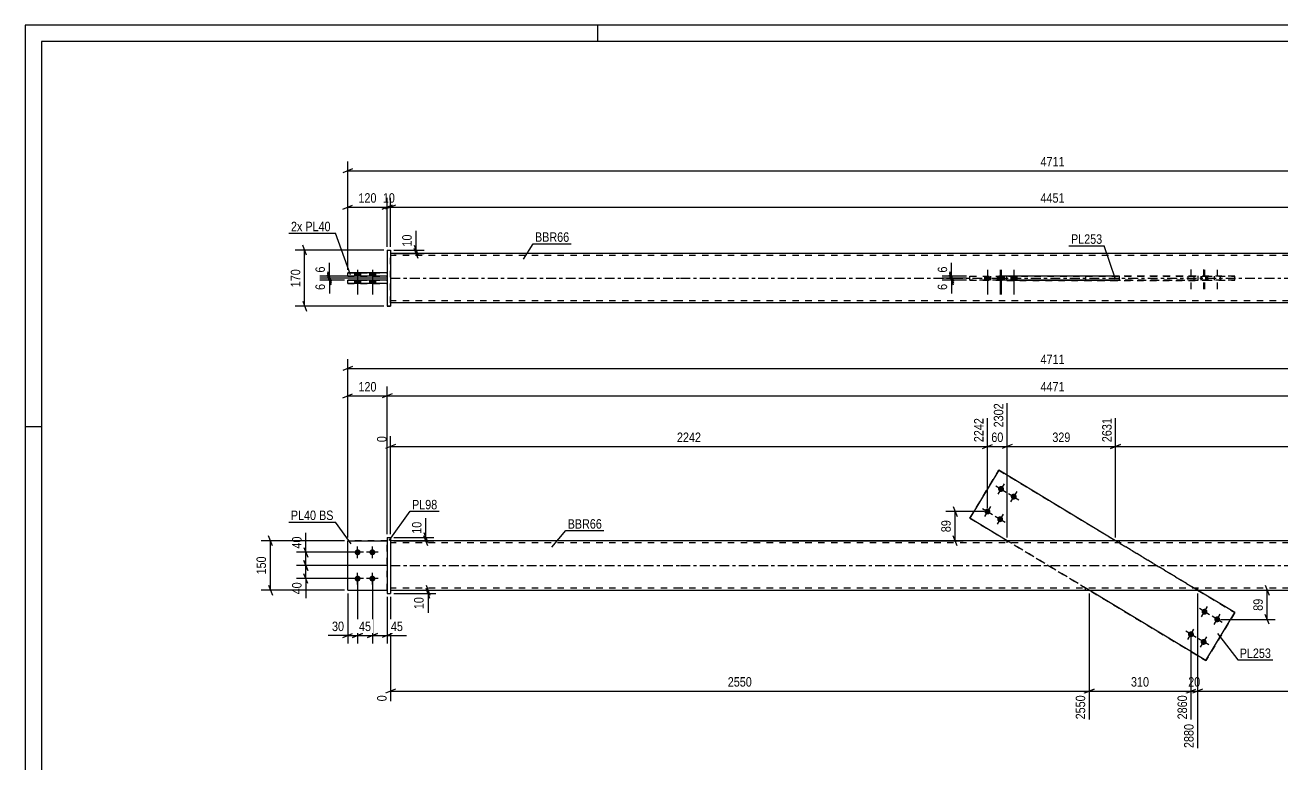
# Model space of a CAD drawing. Header units: millimetres. Extents: x 0 to 594, y 0 to 420.
# Drawn here: x 0 to 381.9, y 195.7 to 420 of the extents above; entities that cross this region are included whole.
import ezdxf

# ---------------------------------------------------------------- set-up
doc = ezdxf.new("R2010")
doc.units = ezdxf.units.MM
doc.linetypes.add('DXK_LINE_DOT2', pattern=[3.9198, 1.9599, -1.9599])
doc.linetypes.add('DXK_LINE_DOT3', pattern=[5.9187, 2.979, -0.9799, 0.9799, -0.9799])
doc.styles.add('Arial Narrow', font='ARIALN.TTF', dxfattribs={"height": 0.2})

# ---------------------------------------------------------------- blocks, each defined once
blk = doc.blocks.new('Unknown-580611564-1130')
at = {"color": 5, "linetype": 'Continuous'}
for p, q in [((594, 420), (0, 420)), ((0, 420), (0, 0)), ((174, 415), (174, 420)), ((589, 415), (5, 415)), ((5, 415), (5, 5)), ((5, 298), (0, 298))]:
    blk.add_line(p, q, dxfattribs=at)
blk = doc.blocks.new('Part-580611564-1679 - 1673')
at = {"color": 7, "linetype": 'DXK_LINE_DOT2'}
for p, q in [((98.04, 248.45), (98.04, 263.45)), ((98.04, 263.45), (110.04, 263.45)), ((110.04, 263.45), (98.04, 263.45)), ((110.04, 248.45), (110.04, 263.45)), ((98.04, 248.45), (98.04, 248.45)), ((98.04, 248.45), (110.04, 248.45)), ((98.04, 248.45), (110.04, 248.45)), ((110.04, 248.45), (110.04, 248.45))]:
    blk.add_line(p, q, dxfattribs=at)
blk = doc.blocks.new('Part-580611564-1700 - 1673')
at = {"color": 2, "linetype": 'Continuous'}
for p, q in [((199.04, 263.45), (111.04, 263.45)), ((513.43, 263.45), (199.14, 263.45)), ((111.04, 248.45), (199.04, 248.45)), ((199.14, 248.45), (513.43, 248.45))]:
    blk.add_line(p, q, dxfattribs=at)
at = {"color": 7, "linetype": 'DXK_LINE_DOT2'}
for p, q in [((111.04, 263.45), (111.04, 248.45)), ((199.04, 262.85), (111.04, 262.85)), ((513.43, 262.85), (199.14, 262.85)), ((298.36, 263.45), (298.36, 262.85)), ((332.49, 263.45), (332.49, 262.85)), ((199.04, 249.05), (111.04, 249.05)), ((513.43, 249.05), (199.14, 249.05)), ((322.25, 248.45), (322.25, 249.05)), ((322.25, 248.54), (322.25, 248.45)), ((356.39, 248.45), (356.39, 249.05)), ((356.39, 248.54), (356.39, 248.45))]:
    blk.add_line(p, q, dxfattribs=at)
at = {"color": 7, "linetype": 'DXK_LINE_DOT3'}
for p, q in [((111.04, 255.95), (199.04, 255.95)), ((199.14, 255.95), (513.43, 255.95))]:
    blk.add_line(p, q, dxfattribs=at)
blk = doc.blocks.new('Part-580611564-1684 - 1673')
at = {"color": 2, "linetype": 'Continuous'}
for p, q in [((98.04, 248.45), (98.04, 263.45)), ((98.04, 263.45), (110.04, 263.45)), ((98.04, 248.45), (98.04, 248.45)), ((98.04, 248.45), (110.04, 248.45))]:
    blk.add_line(p, q, dxfattribs=at)
at = {"color": 7, "linetype": 'DXK_LINE_DOT2'}
for p, q in [((110.04, 263.45), (98.04, 263.45)), ((110.04, 248.45), (110.04, 263.45)), ((98.04, 248.45), (110.04, 248.45)), ((110.04, 248.45), (110.04, 248.45))]:
    blk.add_line(p, q, dxfattribs=at)
blk = doc.blocks.new('Bolt-580611564-1706 - 1673')
at = {"linetype": 'Continuous'}
for points in [[(296.59, 280.07), (296.78, 280.05), (296.95, 279.99), (297.12, 279.9), (297.26, 279.77), (297.37, 279.62), (297.44, 279.45), (297.48, 279.26), (297.48, 279.07), (297.44, 278.89), (297.37, 278.72), (297.26, 278.57), (297.12, 278.44), (296.95, 278.35), (296.78, 278.29), (296.59, 278.27), (296.4, 278.29), (296.22, 278.35), (296.06, 278.44), (295.92, 278.57), (295.81, 278.72), (295.73, 278.89), (295.69, 279.07), (295.69, 279.26), (295.73, 279.45), (295.81, 279.62), (295.92, 279.77), (296.06, 279.9), (296.22, 279.99), (296.4, 280.05)], [(300.44, 277.75), (300.63, 277.73), (300.81, 277.67), (300.97, 277.57), (301.11, 277.45), (301.22, 277.3), (301.3, 277.12), (301.34, 276.94), (301.34, 276.75), (301.3, 276.57), (301.22, 276.4), (301.11, 276.24), (300.97, 276.12), (300.81, 276.02), (300.63, 275.97), (300.44, 275.95), (300.26, 275.97), (300.08, 276.02), (299.91, 276.12), (299.77, 276.24), (299.66, 276.4), (299.59, 276.57), (299.55, 276.75), (299.55, 276.94), (299.59, 277.12), (299.66, 277.3), (299.77, 277.45), (299.91, 277.57), (300.08, 277.67), (300.26, 277.73)], [(292.46, 273.22), (292.65, 273.2), (292.83, 273.14), (292.99, 273.04), (293.13, 272.92), (293.24, 272.77), (293.32, 272.59), (293.35, 272.41), (293.35, 272.22), (293.32, 272.04), (293.24, 271.87), (293.13, 271.71), (292.99, 271.59), (292.83, 271.49), (292.65, 271.44), (292.46, 271.42), (292.27, 271.44), (292.09, 271.49), (291.93, 271.59), (291.79, 271.71), (291.68, 271.87), (291.6, 272.04), (291.56, 272.22), (291.56, 272.41), (291.6, 272.59), (291.68, 272.77), (291.79, 272.92), (291.93, 273.04), (292.09, 273.14), (292.27, 273.2)], [(296.31, 270.89), (296.5, 270.87), (296.68, 270.82), (296.84, 270.72), (296.98, 270.6), (297.09, 270.44), (297.17, 270.27), (297.21, 270.09), (297.21, 269.9), (297.17, 269.72), (297.09, 269.54), (296.98, 269.39), (296.84, 269.27), (296.68, 269.17), (296.5, 269.11), (296.31, 269.09), (296.13, 269.11), (295.95, 269.17), (295.78, 269.27), (295.64, 269.39), (295.53, 269.54), (295.46, 269.72), (295.42, 269.9), (295.42, 270.09), (295.46, 270.27), (295.53, 270.44), (295.64, 270.6), (295.78, 270.72), (295.95, 270.82), (296.13, 270.87)]]:
    blk.add_hatch(color=1, dxfattribs=at).paths.add_polyline_path(points)
at = {"color": 1, "linetype": 'Continuous'}
for p, q in [((295.05, 280.1), (298.13, 278.24)), ((297.52, 280.71), (295.66, 277.63)), ((298.9, 277.78), (301.98, 275.92)), ((301.37, 278.39), (299.51, 275.3)), ((290.92, 273.25), (294, 271.39)), ((293.39, 273.86), (291.53, 270.78)), ((297.24, 271.54), (295.38, 268.45)), ((294.77, 270.92), (297.86, 269.07))]:
    blk.add_line(p, q, dxfattribs=at)
blk = doc.blocks.new('Bolt-580611564-1707 - 1673')
at = {"linetype": 'Continuous'}
for points in [[(358.43, 242.8), (358.62, 242.78), (358.8, 242.72), (358.96, 242.63), (359.1, 242.5), (359.21, 242.35), (359.29, 242.18), (359.33, 242), (359.33, 241.81), (359.29, 241.62), (359.21, 241.45), (359.1, 241.3), (358.96, 241.17), (358.8, 241.08), (358.62, 241.02), (358.43, 241), (358.24, 241.02), (358.07, 241.08), (357.9, 241.17), (357.76, 241.3), (357.65, 241.45), (357.58, 241.62), (357.54, 241.81), (357.54, 242), (357.58, 242.18), (357.65, 242.35), (357.76, 242.5), (357.9, 242.63), (358.07, 242.72), (358.24, 242.78)], [(362.29, 240.48), (362.47, 240.46), (362.65, 240.4), (362.82, 240.31), (362.95, 240.18), (363.07, 240.03), (363.14, 239.86), (363.18, 239.67), (363.18, 239.48), (363.14, 239.3), (363.07, 239.13), (362.95, 238.98), (362.82, 238.85), (362.65, 238.76), (362.47, 238.7), (362.29, 238.68), (362.1, 238.7), (361.92, 238.76), (361.76, 238.85), (361.62, 238.98), (361.51, 239.13), (361.43, 239.3), (361.39, 239.48), (361.39, 239.67), (361.43, 239.86), (361.51, 240.03), (361.62, 240.18), (361.76, 240.31), (361.92, 240.4), (362.1, 240.46)], [(354.3, 235.95), (354.49, 235.93), (354.67, 235.87), (354.83, 235.78), (354.97, 235.65), (355.08, 235.5), (355.16, 235.33), (355.2, 235.14), (355.2, 234.96), (355.16, 234.77), (355.08, 234.6), (354.97, 234.45), (354.83, 234.32), (354.67, 234.23), (354.49, 234.17), (354.3, 234.15), (354.12, 234.17), (353.94, 234.23), (353.77, 234.32), (353.63, 234.45), (353.52, 234.6), (353.45, 234.77), (353.41, 234.96), (353.41, 235.14), (353.45, 235.33), (353.52, 235.5), (353.63, 235.65), (353.77, 235.78), (353.94, 235.87), (354.12, 235.93)], [(358.16, 233.63), (358.34, 233.61), (358.52, 233.55), (358.69, 233.45), (358.83, 233.33), (358.94, 233.18), (359.01, 233), (359.05, 232.82), (359.05, 232.63), (359.01, 232.45), (358.94, 232.28), (358.83, 232.12), (358.69, 232), (358.52, 231.9), (358.34, 231.85), (358.16, 231.83), (357.97, 231.85), (357.79, 231.9), (357.63, 232), (357.49, 232.12), (357.38, 232.28), (357.3, 232.45), (357.26, 232.63), (357.26, 232.82), (357.3, 233), (357.38, 233.18), (357.49, 233.33), (357.63, 233.45), (357.79, 233.55), (357.97, 233.61)]]:
    blk.add_hatch(color=1, dxfattribs=at).paths.add_polyline_path(points)
at = {"color": 1, "linetype": 'Continuous'}
for p, q in [((359.97, 240.97), (356.89, 242.83)), ((357.5, 240.36), (359.36, 243.44)), ((361.36, 238.04), (363.22, 241.12)), ((363.83, 238.65), (360.74, 240.51)), ((355.84, 234.12), (352.76, 235.98)), ((353.37, 233.51), (355.23, 236.59)), ((359.7, 231.8), (356.62, 233.66)), ((357.23, 231.18), (359.09, 234.27))]:
    blk.add_line(p, q, dxfattribs=at)
blk = doc.blocks.new('Bolt-580611564-1709 - 1673')
at = {"linetype": 'Continuous'}
for points in [[(101.04, 260.85), (101.23, 260.83), (101.4, 260.77), (101.57, 260.68), (101.71, 260.55), (101.82, 260.4), (101.89, 260.23), (101.93, 260.04), (101.93, 259.85), (101.89, 259.67), (101.82, 259.5), (101.71, 259.35), (101.57, 259.22), (101.4, 259.13), (101.23, 259.07), (101.04, 259.05), (100.85, 259.07), (100.67, 259.13), (100.51, 259.22), (100.37, 259.35), (100.26, 259.5), (100.18, 259.67), (100.14, 259.85), (100.14, 260.04), (100.18, 260.23), (100.26, 260.4), (100.37, 260.55), (100.51, 260.68), (100.67, 260.77), (100.85, 260.83)], [(105.54, 260.85), (105.73, 260.83), (105.9, 260.77), (106.07, 260.68), (106.21, 260.55), (106.32, 260.4), (106.39, 260.23), (106.43, 260.04), (106.43, 259.85), (106.39, 259.67), (106.32, 259.5), (106.21, 259.35), (106.07, 259.22), (105.9, 259.13), (105.73, 259.07), (105.54, 259.05), (105.35, 259.07), (105.17, 259.13), (105.01, 259.22), (104.87, 259.35), (104.76, 259.5), (104.68, 259.67), (104.64, 259.85), (104.64, 260.04), (104.68, 260.23), (104.76, 260.4), (104.87, 260.55), (105.01, 260.68), (105.17, 260.77), (105.35, 260.83)], [(101.04, 252.85), (101.23, 252.83), (101.4, 252.77), (101.57, 252.68), (101.71, 252.55), (101.82, 252.4), (101.89, 252.23), (101.93, 252.04), (101.93, 251.85), (101.89, 251.67), (101.82, 251.5), (101.71, 251.35), (101.57, 251.22), (101.4, 251.13), (101.23, 251.07), (101.04, 251.05), (100.85, 251.07), (100.67, 251.13), (100.51, 251.22), (100.37, 251.35), (100.26, 251.5), (100.18, 251.67), (100.14, 251.85), (100.14, 252.04), (100.18, 252.23), (100.26, 252.4), (100.37, 252.55), (100.51, 252.68), (100.67, 252.77), (100.85, 252.83)], [(105.54, 252.85), (105.73, 252.83), (105.9, 252.77), (106.07, 252.68), (106.21, 252.55), (106.32, 252.4), (106.39, 252.23), (106.43, 252.04), (106.43, 251.85), (106.39, 251.67), (106.32, 251.5), (106.21, 251.35), (106.07, 251.22), (105.9, 251.13), (105.73, 251.07), (105.54, 251.05), (105.35, 251.07), (105.17, 251.13), (105.01, 251.22), (104.87, 251.35), (104.76, 251.5), (104.68, 251.67), (104.64, 251.85), (104.64, 252.04), (104.68, 252.23), (104.76, 252.4), (104.87, 252.55), (105.01, 252.68), (105.17, 252.77), (105.35, 252.83)]]:
    blk.add_hatch(color=1, dxfattribs=at).paths.add_polyline_path(points)
at = {"color": 1, "linetype": 'Continuous'}
for p, q in [((102.84, 259.95), (99.24, 259.95)), ((101.04, 258.15), (101.04, 261.75)), ((107.34, 259.95), (103.74, 259.95)), ((105.54, 258.15), (105.54, 261.75)), ((101.04, 250.15), (101.04, 253.75)), ((105.54, 250.15), (105.54, 253.75)), ((102.84, 251.95), (99.24, 251.95)), ((107.34, 251.95), (103.74, 251.95))]:
    blk.add_line(p, q, dxfattribs=at)
blk = doc.blocks.new('Part-580611564-1715 - 1673')
at = {"color": 2, "linetype": 'Continuous'}
for p, q in [((295.91, 284.83), (287.14, 270.27)), ((331.4, 263.45), (295.91, 284.83)), ((295.91, 284.83), (295.91, 284.83)), ((298.46, 263.45), (287.14, 270.27)), ((287.14, 270.27), (287.14, 270.27)), ((358.83, 227.07), (323.35, 248.45)), ((367.61, 241.63), (356.29, 248.45)), ((358.83, 227.07), (367.61, 241.63)), ((367.61, 241.63), (367.61, 241.63)), ((358.83, 227.07), (358.83, 227.07))]:
    blk.add_line(p, q, dxfattribs=at)
at = {"color": 7, "linetype": 'DXK_LINE_DOT2'}
for p, q in [((287.14, 270.27), (295.91, 284.83)), ((295.91, 284.83), (367.61, 241.63)), ((287.14, 270.27), (358.83, 227.07)), ((323.35, 248.45), (298.46, 263.45)), ((356.29, 248.45), (331.4, 263.45)), ((367.61, 241.63), (358.83, 227.07))]:
    blk.add_line(p, q, dxfattribs=at)
blk = doc.blocks.new('Part-580611564-1720 - 1673')
at = {"color": 2, "linetype": 'Continuous'}
for p, q in [((110.04, 264.45), (111.04, 264.45)), ((110.04, 264.45), (110.04, 247.45)), ((111.04, 264.45), (111.04, 264.45)), ((111.04, 264.45), (111.04, 247.45)), ((110.04, 247.45), (111.04, 247.45))]:
    blk.add_line(p, q, dxfattribs=at)
at = {"color": 7, "linetype": 'DXK_LINE_DOT2'}
for p, q in [((110.04, 264.45), (111.04, 264.45)), ((110.04, 247.45), (111.04, 247.45))]:
    blk.add_line(p, q, dxfattribs=at)
blk = doc.blocks.new('Part-580611564-1418 - 1367')
at = {"color": 2, "linetype": 'Continuous'}
for p, q in [((98.04, 341.55), (98.04, 342.55)), ((110.04, 342.55), (98.04, 342.55)), ((98.04, 341.55), (98.04, 341.55)), ((110.04, 341.55), (98.04, 341.55))]:
    blk.add_line(p, q, dxfattribs=at)
at = {"color": 7, "linetype": 'DXK_LINE_DOT2'}
for p, q in [((98.04, 342.55), (110.04, 342.55)), ((98.04, 341.55), (110.04, 341.55)), ((110.04, 342.55), (110.04, 341.55))]:
    blk.add_line(p, q, dxfattribs=at)
blk = doc.blocks.new('Bolt-580611564-1370 - 1367')
at = {"linetype": 'Continuous'}
for points in [[(100.14, 343.75), (101.94, 343.75), (101.94, 344.75), (100.14, 344.75)], [(100.14, 343.75), (101.94, 343.75), (101.94, 344.75), (100.14, 344.75)], [(104.64, 343.75), (106.44, 343.75), (106.44, 344.75), (104.64, 344.75)], [(104.64, 343.75), (106.44, 343.75), (106.44, 344.75), (104.64, 344.75)], [(100.14, 341.55), (101.94, 341.55), (101.94, 342.55), (100.14, 342.55)], [(100.14, 341.55), (101.94, 341.55), (101.94, 342.55), (100.14, 342.55)], [(104.64, 341.55), (106.44, 341.55), (106.44, 342.55), (104.64, 342.55)], [(104.64, 341.55), (106.44, 341.55), (106.44, 342.55), (104.64, 342.55)]]:
    blk.add_hatch(color=1, dxfattribs=at).paths.add_polyline_path(points)
at = {"color": 1, "linetype": 'Continuous'}
for p, q in [((100.14, 344.75), (100.14, 343.75)), ((100.14, 344.75), (100.14, 343.75)), ((101.04, 345.75), (101.04, 338.25)), ((101.04, 345.75), (101.04, 338.25)), ((101.94, 344.75), (101.94, 343.75)), ((101.94, 344.75), (101.94, 343.75)), ((104.64, 344.75), (104.64, 343.75)), ((104.64, 344.75), (104.64, 343.75)), ((105.54, 345.75), (105.54, 338.25)), ((105.54, 345.75), (105.54, 338.25)), ((106.44, 344.75), (106.44, 343.75)), ((106.44, 344.75), (106.44, 343.75)), ((100.14, 342.55), (100.14, 341.55)), ((100.14, 342.55), (100.14, 341.55)), ((101.94, 342.55), (101.94, 341.55)), ((101.94, 342.55), (101.94, 341.55)), ((104.64, 342.55), (104.64, 341.55)), ((104.64, 342.55), (104.64, 341.55)), ((106.44, 342.55), (106.44, 341.55)), ((106.44, 342.55), (106.44, 341.55))]:
    blk.add_line(p, q, dxfattribs=at)
blk = doc.blocks.new('Bolt-580611564-1435 - 1367')
at = {"color": 1, "linetype": 'DXK_LINE_DOT2'}
for p, q in [((353.4, 343.76), (353.4, 342.56)), ((354.3, 345.76), (354.3, 338.26)), ((355.2, 343.76), (355.2, 342.56)), ((357.26, 343.76), (357.26, 342.56)), ((357.53, 343.75), (357.53, 342.55)), ((358.16, 345.76), (358.16, 338.26)), ((358.43, 345.75), (358.43, 338.25)), ((359.06, 343.76), (359.06, 342.56)), ((359.33, 343.75), (359.33, 342.55)), ((361.39, 343.75), (361.39, 342.55)), ((362.29, 345.75), (362.29, 338.25)), ((363.19, 343.75), (363.19, 342.55))]:
    blk.add_line(p, q, dxfattribs=at)
blk = doc.blocks.new('Part-580611564-1456 - 1367')
at = {"color": 2, "linetype": 'Continuous'}
for p, q in [((199.04, 350.65), (111.04, 350.65)), ((513.43, 350.65), (199.14, 350.65)), ((298.36, 343.85), (332.49, 343.85)), ((298.36, 343.75), (298.36, 343.85)), ((322.25, 343.85), (322.25, 343.75)), ((332.49, 343.85), (332.49, 342.45)), ((298.36, 342.55), (298.36, 342.45)), ((298.36, 342.45), (298.36, 342.45)), ((332.49, 342.45), (298.36, 342.45)), ((322.25, 342.45), (322.25, 342.55)), ((199.04, 335.65), (111.04, 335.65)), ((513.43, 335.65), (199.14, 335.65))]:
    blk.add_line(p, q, dxfattribs=at)
at = {"color": 7, "linetype": 'DXK_LINE_DOT2'}
for p, q in [((111.04, 335.65), (111.04, 350.65)), ((199.04, 350.05), (111.04, 350.05)), ((513.43, 350.05), (199.14, 350.05)), ((298.36, 343.85), (332.49, 343.85)), ((298.36, 342.45), (298.36, 343.75)), ((322.25, 343.85), (322.25, 343.85)), ((322.25, 343.85), (322.25, 343.85)), ((322.25, 343.85), (356.39, 343.85)), ((322.25, 343.85), (356.39, 343.85)), ((322.25, 343.75), (322.25, 342.45)), ((356.39, 343.85), (356.39, 342.45)), ((298.36, 342.45), (332.49, 342.45)), ((356.39, 342.45), (322.25, 342.45)), ((322.25, 342.45), (322.25, 342.45)), ((322.25, 342.45), (356.39, 342.45)), ((199.04, 336.25), (111.04, 336.25)), ((513.43, 336.25), (199.14, 336.25))]:
    blk.add_line(p, q, dxfattribs=at)
at = {"color": 7, "linetype": 'DXK_LINE_DOT3'}
for p, q in [((111.04, 343.15), (199.04, 343.15)), ((199.14, 343.15), (513.43, 343.15))]:
    blk.add_line(p, q, dxfattribs=at)
blk = doc.blocks.new('Part-580611564-1413 - 1367')
at = {"color": 2, "linetype": 'Continuous'}
for p, q in [((98.04, 343.75), (98.04, 344.75)), ((110.04, 344.75), (98.04, 344.75)), ((98.04, 343.75), (98.04, 343.75)), ((110.04, 343.75), (98.04, 343.75))]:
    blk.add_line(p, q, dxfattribs=at)
at = {"color": 7, "linetype": 'DXK_LINE_DOT2'}
for p, q in [((98.04, 344.75), (98.04, 344.75)), ((98.04, 344.75), (110.04, 344.75)), ((98.04, 343.75), (110.04, 343.75)), ((110.04, 344.75), (110.04, 343.75))]:
    blk.add_line(p, q, dxfattribs=at)
blk = doc.blocks.new('Part-580611564-1397 - 1367')
at = {"color": 7, "linetype": 'DXK_LINE_DOT2'}
for p, q in [((287.14, 343.75), (358.83, 343.76)), ((287.14, 343.75), (295.91, 343.75)), ((367.61, 343.75), (332.49, 343.75)), ((358.83, 342.56), (358.83, 343.76)), ((358.83, 343.76), (367.61, 343.75)), ((367.61, 342.55), (367.61, 343.75)), ((287.14, 342.55), (358.83, 342.56)), ((295.91, 342.55), (287.14, 342.55)), ((367.61, 342.55), (332.49, 342.55)), ((358.83, 342.56), (367.61, 342.55))]:
    blk.add_line(p, q, dxfattribs=at)
at = {"color": 2, "linetype": 'Continuous'}
for p, q in [((287.14, 342.55), (287.14, 343.75)), ((295.91, 342.55), (295.91, 343.75)), ((332.49, 343.75), (295.91, 343.75)), ((332.49, 342.55), (295.91, 342.55))]:
    blk.add_line(p, q, dxfattribs=at)
blk = doc.blocks.new('Part-580611564-1398 - 1367')
at = {"color": 2, "linetype": 'Continuous'}
for p, q in [((110.04, 351.65), (111.04, 351.65)), ((110.04, 351.65), (110.04, 334.65)), ((111.04, 351.65), (111.04, 351.65)), ((111.04, 351.65), (111.04, 334.65)), ((111.04, 334.65), (110.04, 334.65)), ((110.04, 334.65), (110.04, 334.65))]:
    blk.add_line(p, q, dxfattribs=at)
at = {"color": 7, "linetype": 'DXK_LINE_DOT2'}
for p, q in [((110.04, 351.65), (111.04, 351.65)), ((111.04, 351.65), (111.04, 351.65)), ((110.04, 334.65), (111.04, 334.65))]:
    blk.add_line(p, q, dxfattribs=at)
blk = doc.blocks.new('Bolt-580611564-1436 - 1367')
at = {"linetype": 'Continuous'}
for points in [[(293.36, 343.75), (291.56, 343.75), (291.56, 342.55), (293.36, 342.55)], [(297.21, 343.75), (295.41, 343.75), (295.41, 342.55), (297.21, 342.55)], [(297.49, 343.75), (295.69, 343.75), (295.69, 342.55), (297.49, 342.55)], [(301.34, 343.75), (299.54, 343.75), (299.54, 342.55), (301.34, 342.55)]]:
    blk.add_hatch(color=1, dxfattribs=at).paths.add_polyline_path(points)
at = {"color": 1, "linetype": 'Continuous'}
for p, q in [((291.56, 343.75), (291.56, 342.55)), ((292.46, 345.75), (292.46, 338.25)), ((293.36, 343.75), (293.36, 342.55)), ((295.41, 343.75), (295.41, 342.55)), ((295.69, 343.75), (295.69, 342.55)), ((296.31, 345.75), (296.31, 338.25)), ((296.59, 345.75), (296.59, 338.25)), ((297.21, 343.75), (297.21, 342.55)), ((297.49, 343.75), (297.49, 342.55)), ((299.54, 343.75), (299.54, 342.55)), ((300.44, 345.75), (300.44, 338.25)), ((301.34, 343.75), (301.34, 342.55))]:
    blk.add_line(p, q, dxfattribs=at)
blk = doc.blocks.new('StraightDimension-580611564-2781 - 1673')
at = {"color": 7, "linetype": 'Continuous'}
for p, q in [((298.46, 264.45), (298.46, 305.2)), ((292.46, 273.32), (292.46, 300.7)), ((290.96, 291.48), (293.96, 292.68)), ((292.46, 292.08), (298.46, 292.08)), ((299.96, 292.68), (296.96, 291.48))]:
    blk.add_line(p, q, dxfattribs=at)
at = {"color": 0}
blk.add_wipeout([(297.89, 292.83), (297.89, 297.03), (293.03, 297.03), (293.03, 292.83)], dxfattribs=at)
at = {"color": 0, "linetype": 'Continuous'}
blk.add_wipeout([(297.86, 305.8), (293.66, 305.8), (293.66, 297.28), (297.86, 297.28)], dxfattribs=at)
at = {"color": 3, "linetype": 'Continuous', "style": 'Arial Narrow'}
blk.add_text('2302', height=2.863, rotation=90.0002, dxfattribs=at).set_placement((297.26, 297.88))
at = {"color": 3, "style": 'Arial Narrow'}
blk.add_text('60', height=2.863, dxfattribs=at).set_placement((293.63, 293.43))
blk = doc.blocks.new('StraightDimension-580611564-2900 - 1673')
at = {"color": 7, "linetype": 'Continuous'}
for p, q in [((111.04, 246.45), (111.04, 214.7)), ((323.35, 247.45), (323.35, 209.21)), ((112.54, 218.42), (109.54, 217.22)), ((111.04, 217.82), (323.35, 217.82)), ((321.85, 217.22), (324.85, 218.42))]:
    blk.add_line(p, q, dxfattribs=at)
at = {"color": 0}
blk.add_wipeout([(221.45, 218.57), (221.45, 222.77), (212.94, 222.77), (212.94, 218.57)], dxfattribs=at)
at = {"color": 0, "linetype": 'Continuous'}
for points in [[(110.44, 217.12), (106.24, 217.12), (106.24, 214.1), (110.44, 214.1)], [(322.75, 217.12), (318.55, 217.12), (318.55, 208.61), (322.75, 208.61)]]:
    blk.add_wipeout(points, dxfattribs=at)
at = {"color": 3, "style": 'Arial Narrow'}
blk.add_text('2550', height=2.863, dxfattribs=at).set_placement((213.54, 219.17))
at = {"color": 3, "linetype": 'Continuous', "style": 'Arial Narrow'}
for s, height, p in [('0', 2.86, (109.84, 214.7)), ('2550', 2.863, (322.15, 209.21))]:
    blk.add_text(s, height=height, rotation=90.0002, dxfattribs=at).set_placement(p)
blk = doc.blocks.new('StraightDimension-580611564-1891 - 1673')
at = {"color": 7, "linetype": 'Continuous'}
for p, q in [((112.04, 248.45), (124.84, 248.45)), ((121.84, 249.95), (123.04, 246.95)), ((123.04, 245.95), (121.84, 248.95)), ((122.44, 247.45), (122.44, 248.45)), ((112.04, 247.45), (124.84, 247.45))]:
    blk.add_line(p, q, dxfattribs=at)
at = {"color": 0}
blk.add_wipeout([(121.69, 246.92), (117.49, 246.92), (117.49, 242.07), (121.69, 242.07)], dxfattribs=at)
at = {"color": 7, "linetype": 'Continuous'}
blk.add_line((122.44, 247.45), (122.44, 241.54), dxfattribs=at)
blk.add_line((122.44, 247.45), (122.44, 241.54), dxfattribs=at)
at = {"color": 3, "style": 'Arial Narrow'}
blk.add_text('10', height=2.863, rotation=90.0002, dxfattribs=at).set_placement((121.09, 242.67))
blk = doc.blocks.new('StraightDimension-580611564-1827 - 1673')
at = {"color": 7, "linetype": 'Continuous'}
for p, q in [((101.04, 250.95), (101.04, 232.28)), ((98.04, 247.45), (98.04, 232.28)), ((96.54, 234.08), (99.54, 235.28)), ((98.04, 234.68), (101.04, 234.68)), ((102.54, 235.28), (99.54, 234.08))]:
    blk.add_line(p, q, dxfattribs=at)
at = {"color": 0}
blk.add_wipeout([(97.51, 235.43), (97.51, 239.63), (92.66, 239.63), (92.66, 235.43)], dxfattribs=at)
at = {"color": 7, "linetype": 'Continuous'}
blk.add_line((98.04, 234.68), (92.13, 234.68), dxfattribs=at)
blk.add_line((98.04, 234.68), (92.13, 234.68), dxfattribs=at)
at = {"color": 3, "style": 'Arial Narrow'}
blk.add_text('30', height=2.863, dxfattribs=at).set_placement((93.26, 236.03))
blk = doc.blocks.new('StraightDimension-580611564-2782 - 1673')
at = {"color": 7, "linetype": 'Continuous'}
for p, q in [((292.46, 273.32), (292.46, 300.7)), ((111.04, 265.45), (111.04, 295.21)), ((112.54, 292.68), (109.54, 291.48)), ((111.04, 292.08), (292.46, 292.08)), ((290.96, 291.48), (293.96, 292.68))]:
    blk.add_line(p, q, dxfattribs=at)
at = {"color": 0, "linetype": 'Continuous'}
for points in [[(291.86, 301.3), (287.66, 301.3), (287.66, 292.78), (291.86, 292.78)], [(110.44, 295.81), (106.24, 295.81), (106.24, 292.78), (110.44, 292.78)]]:
    blk.add_wipeout(points, dxfattribs=at)
at = {"color": 0}
blk.add_wipeout([(206.01, 292.83), (206.01, 297.03), (197.49, 297.03), (197.49, 292.83)], dxfattribs=at)
at = {"color": 3, "linetype": 'Continuous', "style": 'Arial Narrow'}
for s, height, p in [('2242', 2.863, (291.26, 293.38)), ('0', 2.86, (109.84, 293.38))]:
    blk.add_text(s, height=height, rotation=90.0002, dxfattribs=at).set_placement(p)
at = {"color": 3, "style": 'Arial Narrow'}
blk.add_text('2242', height=2.863, dxfattribs=at).set_placement((198.09, 293.43))
blk = doc.blocks.new('StraightDimension-580611564-2057 - 1673')
at = {"color": 7, "linetype": 'Continuous'}
for p, q in [((98.04, 264.45), (98.04, 310.27)), ((110.04, 265.45), (110.04, 310.27)), ((96.54, 306.82), (99.54, 308.02)), ((98.04, 307.42), (110.04, 307.42)), ((111.54, 308.02), (108.54, 306.82))]:
    blk.add_line(p, q, dxfattribs=at)
at = {"color": 0}
blk.add_wipeout([(107.38, 308.17), (107.38, 312.37), (100.7, 312.37), (100.7, 308.17)], dxfattribs=at)
at = {"color": 3, "style": 'Arial Narrow'}
blk.add_text('120', height=2.863, dxfattribs=at).set_placement((101.3, 308.77))
blk = doc.blocks.new('StraightDimension-580611564-1900 - 1673')
at = {"color": 7, "linetype": 'Continuous'}
for p, q in [((112.04, 264.45), (124.19, 264.45)), ((121.19, 265.95), (122.39, 262.95)), ((122.39, 261.95), (121.19, 264.95)), ((121.79, 263.45), (121.79, 264.45)), ((112.04, 263.45), (124.19, 263.45))]:
    blk.add_line(p, q, dxfattribs=at)
at = {"color": 0}
blk.add_wipeout([(121.04, 269.83), (116.84, 269.83), (116.84, 264.97), (121.04, 264.97)], dxfattribs=at)
at = {"color": 7, "linetype": 'Continuous'}
blk.add_line((121.79, 264.45), (121.79, 270.35), dxfattribs=at)
blk.add_line((121.79, 264.45), (121.79, 270.35), dxfattribs=at)
at = {"color": 3, "style": 'Arial Narrow'}
blk.add_text('10', height=2.863, rotation=90.0002, dxfattribs=at).set_placement((120.44, 265.57))
blk = doc.blocks.new('StraightDimension-580611564-2050 - 1673')
at = {"color": 7, "linetype": 'Continuous'}
for p, q in [((110.04, 265.45), (110.04, 310.27)), ((111.54, 308.02), (108.54, 306.82)), ((110.04, 307.42), (514.43, 307.42))]:
    blk.add_line(p, q, dxfattribs=at)
at = {"color": 0}
blk.add_wipeout([(316.49, 308.17), (316.49, 312.37), (307.98, 312.37), (307.98, 308.17)], dxfattribs=at)
at = {"color": 3, "style": 'Arial Narrow'}
blk.add_text('4471', height=2.863, dxfattribs=at).set_placement((308.58, 308.77))
blk = doc.blocks.new('StraightDimension-580611564-1909 - 1673')
at = {"color": 7, "linetype": 'Continuous'}
for p, q in [((100.04, 259.95), (82.49, 259.95)), ((84.74, 261.45), (85.94, 258.45)), ((85.34, 255.95), (85.34, 259.95)), ((110.04, 255.95), (82.49, 255.95)), ((85.94, 254.45), (84.74, 257.45))]:
    blk.add_line(p, q, dxfattribs=at)
at = {"color": 0}
blk.add_wipeout([(84.59, 265.33), (80.39, 265.33), (80.39, 260.47), (84.59, 260.47)], dxfattribs=at)
at = {"color": 7, "linetype": 'Continuous'}
blk.add_line((85.34, 259.95), (85.34, 265.85), dxfattribs=at)
blk.add_line((85.34, 259.95), (85.34, 265.85), dxfattribs=at)
at = {"color": 3, "style": 'Arial Narrow'}
blk.add_text('40', height=2.863, rotation=90.0002, dxfattribs=at).set_placement((83.99, 261.07))
blk = doc.blocks.new('StraightDimension-580611564-2898 - 1673')
at = {"color": 7, "linetype": 'Continuous'}
for p, q in [((356.29, 247.45), (356.29, 200.51)), ((354.3, 234.05), (354.3, 209.21)), ((352.8, 217.22), (355.8, 218.42)), ((354.3, 217.82), (356.29, 217.82)), ((357.79, 218.42), (354.79, 217.22))]:
    blk.add_line(p, q, dxfattribs=at)
at = {"color": 0}
blk.add_wipeout([(357.72, 218.57), (357.72, 222.77), (352.87, 222.77), (352.87, 218.57)], dxfattribs=at)
at = {"color": 0, "linetype": 'Continuous'}
blk.add_wipeout([(355.69, 208.42), (351.49, 208.42), (351.49, 199.91), (355.69, 199.91)], dxfattribs=at)
at = {"color": 3, "style": 'Arial Narrow'}
blk.add_text('20', height=2.863, dxfattribs=at).set_placement((353.47, 219.17))
at = {"color": 3, "linetype": 'Continuous', "style": 'Arial Narrow'}
blk.add_text('2880', height=2.863, rotation=90.0002, dxfattribs=at).set_placement((355.09, 200.51))
blk = doc.blocks.new('StraightDimension-580611564-1735 - 1673')
at = {"color": 7, "linetype": 'Continuous'}
for p, q in [((291.46, 272.32), (279.79, 272.32)), ((282.04, 273.82), (283.24, 270.82)), ((282.64, 263.45), (282.64, 272.32)), ((283.24, 261.95), (282.04, 264.95)), ((219.23, 263.45), (285.04, 263.45))]:
    blk.add_line(p, q, dxfattribs=at)
at = {"color": 0}
blk.add_wipeout([(281.89, 270.31), (277.69, 270.31), (277.69, 265.45), (281.89, 265.45)], dxfattribs=at)
at = {"color": 3, "style": 'Arial Narrow'}
blk.add_text('89', height=2.863, rotation=90.0002, dxfattribs=at).set_placement((281.29, 266.05))
blk = doc.blocks.new('StraightDimension-580611564-1746 - 1673')
at = {"color": 7, "linetype": 'Continuous'}
for p, q in [((98.04, 264.45), (98.04, 318.57)), ((99.54, 316.32), (96.54, 315.12)), ((98.04, 315.72), (526.43, 315.72))]:
    blk.add_line(p, q, dxfattribs=at)
at = {"color": 0}
blk.add_wipeout([(316.49, 316.47), (316.49, 320.67), (307.98, 320.67), (307.98, 316.47)], dxfattribs=at)
at = {"color": 3, "style": 'Arial Narrow'}
blk.add_text('4711', height=2.863, dxfattribs=at).set_placement((308.58, 317.07))
blk = doc.blocks.new('StraightDimension-580611564-2897 - 1673')
at = {"color": 7, "linetype": 'Continuous'}
for p, q in [((356.29, 247.45), (356.29, 200.51)), ((513.43, 246.45), (513.43, 209.21)), ((357.79, 218.42), (354.79, 217.22)), ((356.29, 217.82), (513.43, 217.82)), ((511.93, 217.22), (514.93, 218.42))]:
    blk.add_line(p, q, dxfattribs=at)
at = {"color": 0}
blk.add_wipeout([(439.12, 218.57), (439.12, 222.77), (430.6, 222.77), (430.6, 218.57)], dxfattribs=at)
at = {"color": 0, "linetype": 'Continuous'}
blk.add_wipeout([(512.83, 217.12), (508.63, 217.12), (508.63, 208.61), (512.83, 208.61)], dxfattribs=at)
at = {"color": 3, "style": 'Arial Narrow'}
blk.add_text('1571', height=2.863, dxfattribs=at).set_placement((431.2, 219.17))
at = {"color": 3, "linetype": 'Continuous', "style": 'Arial Narrow'}
blk.add_text('4451', height=2.863, rotation=90.0002, dxfattribs=at).set_placement((512.23, 209.21))
blk = doc.blocks.new('StraightDimension-580611564-1813 - 1673')
at = {"color": 7, "linetype": 'Continuous'}
for p, q in [((105.54, 250.95), (105.54, 232.28)), ((110.04, 246.45), (110.04, 232.28)), ((104.04, 234.08), (107.04, 235.28)), ((105.54, 234.68), (110.04, 234.68)), ((111.54, 235.28), (108.54, 234.08))]:
    blk.add_line(p, q, dxfattribs=at)
at = {"color": 0}
blk.add_wipeout([(115.42, 235.43), (115.42, 239.63), (110.56, 239.63), (110.56, 235.43)], dxfattribs=at)
at = {"color": 7, "linetype": 'Continuous'}
blk.add_line((110.04, 234.68), (115.95, 234.68), dxfattribs=at)
blk.add_line((110.04, 234.68), (115.95, 234.68), dxfattribs=at)
at = {"color": 3, "style": 'Arial Narrow'}
blk.add_text('45', height=2.863, dxfattribs=at).set_placement((111.16, 236.03))
blk = doc.blocks.new('StraightDimension-580611564-1820 - 1673')
at = {"color": 7, "linetype": 'Continuous'}
for p, q in [((101.04, 250.95), (101.04, 232.28)), ((105.54, 250.95), (105.54, 232.28)), ((99.54, 234.08), (102.54, 235.28)), ((101.04, 234.68), (105.54, 234.68)), ((107.04, 235.28), (104.04, 234.08))]:
    blk.add_line(p, q, dxfattribs=at)
at = {"color": 0}
blk.add_wipeout([(105.72, 235.43), (105.72, 239.63), (100.86, 239.63), (100.86, 235.43)], dxfattribs=at)
at = {"color": 3, "style": 'Arial Narrow'}
blk.add_text('45', height=2.863, dxfattribs=at).set_placement((101.46, 236.03))
blk = doc.blocks.new('StraightDimension-580611564-1922 - 1673')
at = {"color": 7, "linetype": 'Continuous'}
for p, q in [((110.04, 255.95), (82.49, 255.95)), ((84.74, 257.45), (85.94, 254.45)), ((85.34, 251.95), (85.34, 255.95)), ((85.94, 250.45), (84.74, 253.45)), ((100.04, 251.95), (82.49, 251.95))]:
    blk.add_line(p, q, dxfattribs=at)
at = {"color": 0}
blk.add_wipeout([(84.59, 251.42), (80.39, 251.42), (80.39, 246.57), (84.59, 246.57)], dxfattribs=at)
at = {"color": 7, "linetype": 'Continuous'}
blk.add_line((85.34, 251.95), (85.34, 246.04), dxfattribs=at)
blk.add_line((85.34, 251.95), (85.34, 246.04), dxfattribs=at)
at = {"color": 3, "style": 'Arial Narrow'}
blk.add_text('40', height=2.863, rotation=90.0002, dxfattribs=at).set_placement((83.99, 247.17))
blk = doc.blocks.new('StraightDimension-580611564-1979 - 1673')
at = {"color": 7, "linetype": 'Continuous'}
for p, q in [((75.14, 261.95), (73.94, 264.95)), ((97.04, 263.45), (71.69, 263.45)), ((74.54, 248.45), (74.54, 263.45)), ((97.04, 248.45), (71.69, 248.45)), ((73.94, 249.95), (75.14, 246.95))]:
    blk.add_line(p, q, dxfattribs=at)
at = {"color": 0}
blk.add_wipeout([(73.79, 259.29), (69.59, 259.29), (69.59, 252.61), (73.79, 252.61)], dxfattribs=at)
at = {"color": 3, "style": 'Arial Narrow'}
blk.add_text('150', height=2.863, rotation=90.0002, dxfattribs=at).set_placement((73.19, 253.21))
blk = doc.blocks.new('StraightDimension-580611564-1993 - 1673')
at = {"color": 7, "linetype": 'Continuous'}
for p, q in [((375.4, 248.45), (379.87, 248.45)), ((376.87, 249.95), (378.07, 246.95)), ((377.47, 239.58), (377.47, 248.45)), ((378.07, 238.08), (376.87, 241.08)), ((363.29, 239.58), (379.87, 239.58))]:
    blk.add_line(p, q, dxfattribs=at)
at = {"color": 0}
blk.add_wipeout([(376.72, 246.44), (372.52, 246.44), (372.52, 241.58), (376.72, 241.58)], dxfattribs=at)
at = {"color": 3, "style": 'Arial Narrow'}
blk.add_text('89', height=2.863, rotation=90.0002, dxfattribs=at).set_placement((376.12, 242.18))
blk = doc.blocks.new('StraightDimension-580611564-2779 - 1673')
at = {"color": 7, "linetype": 'Continuous'}
for p, q in [((331.4, 264.45), (331.4, 300.7)), ((513.43, 265.45), (513.43, 300.7)), ((332.9, 292.68), (329.9, 291.48)), ((331.4, 292.08), (513.43, 292.08)), ((511.93, 291.48), (514.93, 292.68))]:
    blk.add_line(p, q, dxfattribs=at)
at = {"color": 0, "linetype": 'Continuous'}
blk.add_wipeout([(512.83, 301.3), (508.63, 301.3), (508.63, 292.78), (512.83, 292.78)], dxfattribs=at)
at = {"color": 0}
blk.add_wipeout([(426.67, 292.83), (426.67, 297.03), (418.16, 297.03), (418.16, 292.83)], dxfattribs=at)
at = {"color": 3, "linetype": 'Continuous', "style": 'Arial Narrow'}
blk.add_text('4451', height=2.863, rotation=90.0002, dxfattribs=at).set_placement((512.23, 293.38))
at = {"color": 3, "style": 'Arial Narrow'}
blk.add_text('1820', height=2.863, dxfattribs=at).set_placement((418.76, 293.43))
blk = doc.blocks.new('StraightDimension-580611564-2780 - 1673')
at = {"color": 7, "linetype": 'Continuous'}
for p, q in [((298.46, 264.45), (298.46, 305.2)), ((331.4, 264.45), (331.4, 300.7)), ((299.96, 292.68), (296.96, 291.48)), ((298.46, 292.08), (331.4, 292.08)), ((329.9, 291.48), (332.9, 292.68))]:
    blk.add_line(p, q, dxfattribs=at)
at = {"color": 0, "linetype": 'Continuous'}
blk.add_wipeout([(330.8, 301.3), (326.6, 301.3), (326.6, 292.78), (330.8, 292.78)], dxfattribs=at)
at = {"color": 0}
blk.add_wipeout([(318.27, 292.83), (318.27, 297.03), (311.58, 297.03), (311.58, 292.83)], dxfattribs=at)
at = {"color": 3, "linetype": 'Continuous', "style": 'Arial Narrow'}
blk.add_text('2631', height=2.863, rotation=90.0002, dxfattribs=at).set_placement((330.2, 293.38))
at = {"color": 3, "style": 'Arial Narrow'}
blk.add_text('329', height=2.863, dxfattribs=at).set_placement((312.18, 293.43))
blk = doc.blocks.new('StraightDimension-580611564-2899 - 1673')
at = {"color": 7, "linetype": 'Continuous'}
for p, q in [((323.35, 247.45), (323.35, 209.21)), ((354.3, 234.05), (354.3, 209.21)), ((324.85, 218.42), (321.85, 217.22)), ((323.35, 217.82), (354.3, 217.82)), ((352.8, 217.22), (355.8, 218.42))]:
    blk.add_line(p, q, dxfattribs=at)
at = {"color": 0}
blk.add_wipeout([(342.17, 218.57), (342.17, 222.77), (335.48, 222.77), (335.48, 218.57)], dxfattribs=at)
at = {"color": 0, "linetype": 'Continuous'}
blk.add_wipeout([(353.7, 217.12), (349.5, 217.12), (349.5, 208.61), (353.7, 208.61)], dxfattribs=at)
at = {"color": 3, "style": 'Arial Narrow'}
blk.add_text('310', height=2.863, dxfattribs=at).set_placement((336.08, 219.17))
at = {"color": 3, "linetype": 'Continuous', "style": 'Arial Narrow'}
blk.add_text('2860', height=2.863, rotation=90.0002, dxfattribs=at).set_placement((353.1, 209.21))
blk = doc.blocks.new('StraightDimension-580611564-1471 - 1367')
at = {"color": 7, "linetype": 'Continuous'}
for p, q in [((112.04, 351.65), (121.22, 351.65)), ((118.22, 353.15), (119.42, 350.15)), ((119.42, 349.15), (118.22, 352.15)), ((118.82, 350.65), (118.82, 351.65)), ((112.04, 350.65), (121.22, 350.65))]:
    blk.add_line(p, q, dxfattribs=at)
at = {"color": 0}
blk.add_wipeout([(118.07, 357.04), (113.87, 357.04), (113.87, 352.18), (118.07, 352.18)], dxfattribs=at)
at = {"color": 7, "linetype": 'Continuous'}
blk.add_line((118.82, 351.65), (118.82, 357.56), dxfattribs=at)
blk.add_line((118.82, 351.65), (118.82, 357.56), dxfattribs=at)
at = {"color": 3, "style": 'Arial Narrow'}
blk.add_text('10', height=2.863, rotation=90.0002, dxfattribs=at).set_placement((117.47, 352.78))
blk = doc.blocks.new('StraightDimension-580611564-1540 - 1367')
at = {"color": 7, "linetype": 'Continuous'}
for p, q in [((286.14, 343.75), (278.69, 343.75)), ((280.94, 345.25), (282.14, 342.25)), ((282.14, 341.65), (280.94, 344.65)), ((281.54, 343.15), (281.54, 343.75)), ((286.14, 343.15), (278.69, 343.15))]:
    blk.add_line(p, q, dxfattribs=at)
at = {"color": 0}
blk.add_wipeout([(280.79, 347.31), (276.59, 347.31), (276.59, 344.28), (280.79, 344.28)], dxfattribs=at)
at = {"color": 7, "linetype": 'Continuous'}
blk.add_line((281.54, 343.75), (281.54, 347.83), dxfattribs=at)
blk.add_line((281.54, 343.75), (281.54, 347.83), dxfattribs=at)
at = {"color": 3, "style": 'Arial Narrow'}
blk.add_text('6', height=2.86, rotation=90.0002, dxfattribs=at).set_placement((280.19, 344.88))
blk = doc.blocks.new('StraightDimension-580611564-1525 - 1367')
at = {"color": 7, "linetype": 'Continuous'}
for p, q in [((109.04, 351.65), (82.1, 351.65)), ((85.55, 350.15), (84.35, 353.15)), ((84.95, 334.65), (84.95, 351.65)), ((84.35, 336.15), (85.55, 333.15)), ((109.04, 334.65), (82.1, 334.65))]:
    blk.add_line(p, q, dxfattribs=at)
at = {"color": 0}
blk.add_wipeout([(84.2, 346.5), (80, 346.5), (80, 339.81), (84.2, 339.81)], dxfattribs=at)
at = {"color": 3, "style": 'Arial Narrow'}
blk.add_text('170', height=2.863, rotation=90.0002, dxfattribs=at).set_placement((83.6, 340.41))
blk = doc.blocks.new('StraightDimension-580611564-1536 - 1367')
at = {"color": 7, "linetype": 'Continuous'}
for p, q in [((280.94, 344.65), (282.14, 341.65)), ((282.14, 341.05), (280.94, 344.05)), ((286.14, 343.15), (278.69, 343.15)), ((286.14, 342.55), (278.69, 342.55)), ((281.54, 342.55), (281.54, 343.15))]:
    blk.add_line(p, q, dxfattribs=at)
at = {"color": 0}
blk.add_wipeout([(280.79, 342.03), (276.59, 342.03), (276.59, 339), (280.79, 339)], dxfattribs=at)
at = {"color": 7, "linetype": 'Continuous'}
blk.add_line((281.54, 342.55), (281.54, 338.48), dxfattribs=at)
blk.add_line((281.54, 342.55), (281.54, 338.48), dxfattribs=at)
at = {"color": 3, "style": 'Arial Narrow'}
blk.add_text('6', height=2.86, rotation=90.0002, dxfattribs=at).set_placement((280.19, 339.6))
blk = doc.blocks.new('StraightDimension-580611564-1489 - 1367')
at = {"color": 7, "linetype": 'Continuous'}
for p, q in [((103.04, 343.75), (89.6, 343.75)), ((91.85, 345.25), (93.05, 342.25)), ((93.05, 341.65), (91.85, 344.65)), ((92.45, 343.15), (92.45, 343.75)), ((110.04, 343.15), (89.6, 343.15))]:
    blk.add_line(p, q, dxfattribs=at)
at = {"color": 0}
blk.add_wipeout([(91.7, 347.31), (87.5, 347.31), (87.5, 344.28), (91.7, 344.28)], dxfattribs=at)
at = {"color": 7, "linetype": 'Continuous'}
blk.add_line((92.45, 343.75), (92.45, 347.83), dxfattribs=at)
blk.add_line((92.45, 343.75), (92.45, 347.83), dxfattribs=at)
at = {"color": 3, "style": 'Arial Narrow'}
blk.add_text('6', height=2.86, rotation=90.0002, dxfattribs=at).set_placement((91.1, 344.88))
blk = doc.blocks.new('StraightDimension-580611564-1508 - 1367')
at = {"color": 7, "linetype": 'Continuous'}
for p, q in [((91.85, 344.65), (93.05, 341.65)), ((93.05, 341.05), (91.85, 344.05)), ((110.04, 343.15), (89.6, 343.15)), ((97.04, 342.55), (89.6, 342.55)), ((92.45, 342.55), (92.45, 343.15))]:
    blk.add_line(p, q, dxfattribs=at)
at = {"color": 0}
blk.add_wipeout([(91.7, 342.03), (87.5, 342.03), (87.5, 339), (91.7, 339)], dxfattribs=at)
at = {"color": 7, "linetype": 'Continuous'}
blk.add_line((92.45, 342.55), (92.45, 338.48), dxfattribs=at)
blk.add_line((92.45, 342.55), (92.45, 338.48), dxfattribs=at)
at = {"color": 3, "style": 'Arial Narrow'}
blk.add_text('6', height=2.86, rotation=90.0002, dxfattribs=at).set_placement((91.1, 339.6))
blk = doc.blocks.new('StraightDimension-580611564-1545 - 1367')
at = {"color": 7, "linetype": 'Continuous'}
for p, q in [((98.04, 345.75), (98.04, 378.6)), ((99.54, 376.35), (96.54, 375.15)), ((98.04, 375.75), (526.43, 375.75))]:
    blk.add_line(p, q, dxfattribs=at)
at = {"color": 0}
blk.add_wipeout([(316.49, 376.5), (316.49, 380.7), (307.98, 380.7), (307.98, 376.5)], dxfattribs=at)
at = {"color": 3, "style": 'Arial Narrow'}
blk.add_text('4711', height=2.863, dxfattribs=at).set_placement((308.58, 377.1))
blk = doc.blocks.new('StraightDimension-580611564-1556 - 1367')
at = {"color": 7, "linetype": 'Continuous'}
for p, q in [((110.04, 352.65), (110.04, 367.6)), ((111.04, 352.65), (111.04, 367.6)), ((108.54, 364.15), (111.54, 365.35)), ((112.54, 365.35), (109.54, 364.15)), ((110.04, 364.75), (111.04, 364.75))]:
    blk.add_line(p, q, dxfattribs=at)
at = {"color": 0}
blk.add_wipeout([(112.97, 365.5), (112.97, 369.7), (108.11, 369.7), (108.11, 365.5)], dxfattribs=at)
at = {"color": 3, "style": 'Arial Narrow'}
blk.add_text('10', height=2.863, dxfattribs=at).set_placement((108.71, 366.1))
blk = doc.blocks.new('StraightDimension-580611564-1566 - 1367')
at = {"color": 7, "linetype": 'Continuous'}
for p, q in [((98.04, 345.75), (98.04, 367.6)), ((110.04, 352.65), (110.04, 367.6)), ((96.54, 364.15), (99.54, 365.35)), ((98.04, 364.75), (110.04, 364.75)), ((111.54, 365.35), (108.54, 364.15))]:
    blk.add_line(p, q, dxfattribs=at)
at = {"color": 0}
blk.add_wipeout([(107.38, 365.5), (107.38, 369.7), (100.7, 369.7), (100.7, 365.5)], dxfattribs=at)
at = {"color": 3, "style": 'Arial Narrow'}
blk.add_text('120', height=2.863, dxfattribs=at).set_placement((101.3, 366.1))
blk = doc.blocks.new('StraightDimension-580611564-1576 - 1367')
at = {"color": 7, "linetype": 'Continuous'}
for p, q in [((111.04, 352.65), (111.04, 367.6)), ((112.54, 365.35), (109.54, 364.15)), ((111.04, 364.75), (513.43, 364.75))]:
    blk.add_line(p, q, dxfattribs=at)
at = {"color": 0}
blk.add_wipeout([(316.49, 365.5), (316.49, 369.7), (307.98, 369.7), (307.98, 365.5)], dxfattribs=at)
at = {"color": 3, "style": 'Arial Narrow'}
blk.add_text('4451', height=2.863, dxfattribs=at).set_placement((308.58, 366.1))
blk = doc.blocks.new('Mark-580611564-1696 - 1673')
at = {"color": 0}
blk.add_wipeout([(175.29, 267.12), (175.29, 270.12), (164.88, 270.12), (164.88, 267.12)], dxfattribs=at)
blk.add_wipeout([(175.29, 267.12), (175.29, 270.12), (164.88, 270.12), (164.88, 267.12)], dxfattribs=at)
at = {"color": 30, "linetype": 'Continuous'}
for p, q in [((160.06, 261.47), (164.28, 266.52)), ((164.28, 266.52), (175.89, 266.52))]:
    blk.add_line(p, q, dxfattribs=at)
at = {"color": 3, "style": 'Arial Narrow'}
blk.add_text('BBR66', height=2.863, dxfattribs=at).set_placement((164.88, 267.12))
blk = doc.blocks.new('Mark-580611564-1711 - 1673')
at = {"color": 0}
blk.add_wipeout([(378.63, 227.86), (378.63, 230.86), (369.12, 230.86), (369.12, 227.86)], dxfattribs=at)
blk.add_wipeout([(378.63, 227.86), (378.63, 230.86), (369.12, 230.86), (369.12, 227.86)], dxfattribs=at)
at = {"color": 30, "linetype": 'Continuous'}
for p, q in [((362.36, 235.31), (368.52, 227.26)), ((368.52, 227.26), (379.23, 227.26))]:
    blk.add_line(p, q, dxfattribs=at)
at = {"color": 3, "style": 'Arial Narrow'}
blk.add_text('PL253', height=2.863, dxfattribs=at).set_placement((369.12, 227.86))
blk = doc.blocks.new('Mark-580611564-1716 - 1673')
at = {"color": 0}
blk.add_wipeout([(125.24, 272.99), (125.24, 275.99), (117.57, 275.99), (117.57, 272.99)], dxfattribs=at)
blk.add_wipeout([(125.24, 272.99), (125.24, 275.99), (117.57, 275.99), (117.57, 272.99)], dxfattribs=at)
at = {"color": 30, "linetype": 'Continuous'}
for p, q in [((110.68, 263.53), (116.97, 272.39)), ((116.97, 272.39), (125.84, 272.39))]:
    blk.add_line(p, q, dxfattribs=at)
at = {"color": 3, "style": 'Arial Narrow'}
blk.add_text('PL98', height=2.863, dxfattribs=at).set_placement((117.57, 272.99))
blk = doc.blocks.new('MarkSet-580611564-2089 - 1673')
at = {"color": 0}
blk.add_wipeout([(88.42, 269.74), (88.42, 272.74), (80.74, 272.74), (80.74, 269.74)], dxfattribs=at)
blk.add_wipeout([(88.42, 269.74), (88.42, 272.74), (80.74, 272.74), (80.74, 269.74)], dxfattribs=at)
blk.add_wipeout([(93.7, 269.74), (93.7, 272.74), (89.32, 272.74), (89.32, 269.74)], dxfattribs=at)
blk.add_wipeout([(93.7, 269.74), (93.7, 272.74), (89.32, 272.74), (89.32, 269.74)], dxfattribs=at)
at = {"color": 30, "linetype": 'Continuous'}
for p in [(80.14, 269.14), (99.08, 262.51)]:
    blk.add_line(p, (94.3, 269.14), dxfattribs=at)
at = {"color": 3, "style": 'Arial Narrow'}
for s, p in [('PL40', (80.74, 269.74)), ('BS', (89.32, 269.74))]:
    blk.add_text(s, height=2.863, dxfattribs=at).set_placement(p)
blk = doc.blocks.new('Mark-580611564-1392 - 1367')
at = {"color": 0}
blk.add_wipeout([(327.35, 353.62), (327.35, 356.62), (317.84, 356.62), (317.84, 353.62)], dxfattribs=at)
blk.add_wipeout([(327.35, 353.62), (327.35, 356.62), (317.84, 356.62), (317.84, 353.62)], dxfattribs=at)
at = {"color": 30, "linetype": 'Continuous'}
for p in [(317.24, 353.02), (331.33, 342.85)]:
    blk.add_line(p, (327.95, 353.02), dxfattribs=at)
at = {"color": 3, "style": 'Arial Narrow'}
blk.add_text('PL253', height=2.863, dxfattribs=at).set_placement((317.84, 353.62))
blk = doc.blocks.new('Mark-580611564-1452 - 1367')
at = {"color": 0}
blk.add_wipeout([(165.36, 354.23), (165.36, 357.23), (154.95, 357.23), (154.95, 354.23)], dxfattribs=at)
blk.add_wipeout([(165.36, 354.23), (165.36, 357.23), (154.95, 357.23), (154.95, 354.23)], dxfattribs=at)
at = {"color": 30, "linetype": 'Continuous'}
for p, q in [((151.42, 348.96), (154.35, 353.63)), ((154.35, 353.63), (165.96, 353.63))]:
    blk.add_line(p, q, dxfattribs=at)
at = {"color": 3, "style": 'Arial Narrow'}
blk.add_text('BBR66', height=2.863, dxfattribs=at).set_placement((154.95, 354.23))
blk = doc.blocks.new('MarkSet-580611564-1664 - 1367')
at = {"color": 0}
blk.add_wipeout([(84.26, 357.44), (84.26, 360.44), (80.79, 360.44), (80.79, 357.44)], dxfattribs=at)
blk.add_wipeout([(84.26, 357.44), (84.26, 360.44), (80.79, 360.44), (80.79, 357.44)], dxfattribs=at)
blk.add_wipeout([(92.83, 357.44), (92.83, 360.44), (85.16, 360.44), (85.16, 357.44)], dxfattribs=at)
blk.add_wipeout([(92.83, 357.44), (92.83, 360.44), (85.16, 360.44), (85.16, 357.44)], dxfattribs=at)
at = {"color": 30, "linetype": 'Continuous'}
for p in [(80.19, 356.84), (98.89, 344.14)]:
    blk.add_line(p, (94.33, 356.84), dxfattribs=at)
at = {"color": 3, "style": 'Arial Narrow'}
for s, p in [('2x', (80.79, 357.44)), ('PL40', (85.16, 357.44))]:
    blk.add_text(s, height=2.863, dxfattribs=at).set_placement(p)

msp = doc.modelspace()

# ---------------------------------------------------------------- block references
for name in ['Unknown-580611564-1130', 'Part-580611564-1398 - 1367', 'Part-580611564-1456 - 1367', 'Part-580611564-1413 - 1367', 'Bolt-580611564-1370 - 1367', 'Part-580611564-1397 - 1367', 'Bolt-580611564-1436 - 1367', 'Bolt-580611564-1435 - 1367', 'Part-580611564-1418 - 1367', 'Part-580611564-1715 - 1673', 'Bolt-580611564-1706 - 1673', 'Part-580611564-1720 - 1673', 'Part-580611564-1679 - 1673', 'Part-580611564-1684 - 1673', 'Bolt-580611564-1709 - 1673', 'Part-580611564-1700 - 1673', 'Bolt-580611564-1707 - 1673']:
    msp.add_blockref(name, (0, 0))

# ---------------------------------------------------------------- next in the draw order: block references
for name in ['StraightDimension-580611564-1471 - 1367', 'StraightDimension-580611564-1525 - 1367', 'StraightDimension-580611564-1540 - 1367', 'StraightDimension-580611564-2781 - 1673', 'StraightDimension-580611564-1827 - 1673', 'StraightDimension-580611564-2900 - 1673', 'StraightDimension-580611564-2898 - 1673']:
    msp.add_blockref(name, (0, 0))

# ---------------------------------------------------------------- next in the draw order: block references
for name in ['StraightDimension-580611564-1489 - 1367', 'StraightDimension-580611564-1536 - 1367', 'StraightDimension-580611564-2782 - 1673', 'StraightDimension-580611564-1891 - 1673', 'StraightDimension-580611564-2897 - 1673']:
    msp.add_blockref(name, (0, 0))

# ---------------------------------------------------------------- next in the draw order: block references
for name in ['StraightDimension-580611564-1508 - 1367', 'StraightDimension-580611564-2057 - 1673', 'StraightDimension-580611564-1813 - 1673', 'StraightDimension-580611564-1993 - 1673', 'StraightDimension-580611564-2899 - 1673', 'Mark-580611564-1711 - 1673']:
    msp.add_blockref(name, (0, 0))

# ---------------------------------------------------------------- next in the draw order: block references
for name in ['StraightDimension-580611564-1545 - 1367', 'StraightDimension-580611564-1900 - 1673', 'StraightDimension-580611564-1820 - 1673']:
    msp.add_blockref(name, (0, 0))

# ---------------------------------------------------------------- next in the draw order: block references
for name in ['StraightDimension-580611564-1556 - 1367', 'StraightDimension-580611564-2050 - 1673']:
    msp.add_blockref(name, (0, 0))

# ---------------------------------------------------------------- next in the draw order: block references
for name in ['StraightDimension-580611564-1566 - 1367', 'StraightDimension-580611564-1735 - 1673', 'StraightDimension-580611564-1909 - 1673']:
    msp.add_blockref(name, (0, 0))

# ---------------------------------------------------------------- next in the draw order: block references
for name in ['StraightDimension-580611564-1576 - 1367', 'MarkSet-580611564-1664 - 1367', 'StraightDimension-580611564-1746 - 1673', 'StraightDimension-580611564-1922 - 1673']:
    msp.add_blockref(name, (0, 0))

# ---------------------------------------------------------------- next in the draw order: block references
for name in ['Mark-580611564-1452 - 1367', 'Mark-580611564-1392 - 1367', 'StraightDimension-580611564-2779 - 1673', 'Mark-580611564-1716 - 1673', 'Mark-580611564-1696 - 1673', 'StraightDimension-580611564-1979 - 1673']:
    msp.add_blockref(name, (0, 0))

# ---------------------------------------------------------------- next in the draw order: block references
for name in ['StraightDimension-580611564-2780 - 1673', 'MarkSet-580611564-2089 - 1673']:
    msp.add_blockref(name, (0, 0))

doc.saveas('drawing.dxf')
